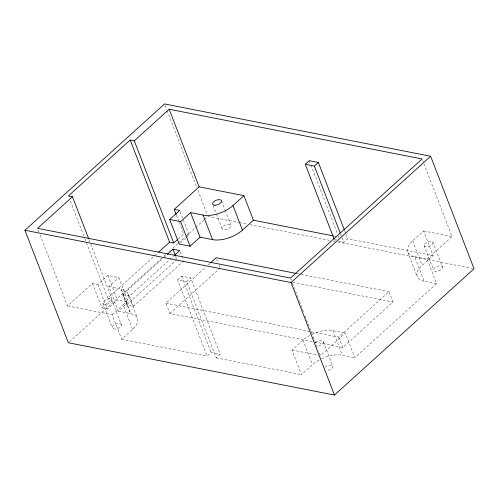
<?xml version="1.0" encoding="UTF-8"?>
<svg xmlns="http://www.w3.org/2000/svg" width="499" height="499" viewBox="0 0 499 499"><rect width="100%" height="100%" fill="white"/><g stroke="black" fill="none" stroke-linecap="round" stroke-linejoin="round"><path stroke-width="0.37" stroke-dasharray="2.5 1.87" d="M40.101 234.861L67.521 305.924L92.446 283.37L97.904 284.442L107.871 275.423L118.793 277.569L128.274 302.138L118.3 311.158L108.819 286.588L118.793 277.569M84.88 238.703L107.803 298.115L158.064 252.631M132.64 329.352L123.159 304.783A22.106 10.884 -21.1 0 0 121.213 289.158L130.694 313.728A22.106 10.884 -21.1 0 1 132.64 329.352L121.669 339.276L112.188 314.707L67.521 305.924M92.446 283.37L101.927 307.939L111.895 298.92L90.65 243.855M178.143 238.971L183.682 233.956L179.222 222.398M69.517 341.709L161.801 258.195M164.109 256.106L165.836 254.54M169.298 251.409L170.452 250.367M172.76 248.277L177.95 243.581M178.53 243.057L185.447 236.794M186.027 236.277L195.252 227.924M195.833 227.401L203.904 220.09M204.484 219.572L207.946 216.441L238.528 222.454M183.744 260.883L133.495 306.355L126.677 305.014L122.685 294.666L163.111 258.083M163.691 257.559L166.579 254.945M101.927 307.939L107.385 309.012L117.352 299.993L128.274 302.138M180.276 243.05L185.815 238.035M186.37 237.536L189.14 235.029L179.939 211.183M122.685 294.666L129.503 296.013L173.403 256.286M112.188 314.707L123.159 304.783M126.677 305.014L176.927 259.542M177.656 279.777L181.648 276.165L190.743 277.955L220.184 354.253L216.198 357.858L186.757 281.561L177.656 279.777L207.097 356.074L211.083 352.462L220.184 354.253M186.757 281.561L190.743 277.955M312.149 341.478L169.891 313.509L165.899 303.161L205.75 267.102M208.058 265.013L209.792 263.441M169.891 313.509L219.56 268.562M334.717 240.587L338.702 236.981L337.86 234.798M338.503 241.335L343.811 242.377L347.803 238.765L433.088 255.532L423.607 230.962L412.642 240.886A22.293 10.978 -21.1 0 0 414.607 256.648L424.088 281.218L436.594 283.682L427.113 259.112L414.607 256.648M319.004 360.11A22.293 10.978 -21.1 0 0 312.455 364.7L301.483 374.63L292.002 350.055L302.974 340.131A22.293 10.978 -21.1 0 1 309.523 335.54M311.22 331.735L338.752 337.149L389.002 291.672L392.994 302.02L342.744 347.491L315.212 342.077M436.594 283.682L354.839 357.664L345.358 333.089L320.433 355.65L318.755 351.296M427.113 259.112L452.038 236.551L422.659 160.416M424.088 281.218A22.293 10.978 -21.1 0 1 422.123 265.462L433.088 255.532M423.607 230.962L452.038 236.551M334.13 236.083L337.181 236.682M239.295 222.604L246.943 224.107M249.999 224.706L330.288 240.493M333.351 241.092L334.879 241.397M337.935 241.996L472.522 268.456M187.094 234.63L189.14 235.029M297.217 273.633L300.279 274.232M301.047 274.381L389.002 291.672M292.801 282.322L392.994 302.02M108.819 286.588L121.332 289.046M312.087 334.236A22.293 10.978 -21.1 0 1 332.852 330.631L345.358 333.089M165.899 303.161L310.453 331.586M107.803 298.115L111.895 298.92M118.3 311.158L130.813 313.622M321.568 358.806A22.293 10.978 -21.1 0 1 342.333 355.201L354.839 357.664M292.002 350.055L318.194 355.207M121.669 339.276L207.097 356.074M216.198 357.858L301.483 374.63M433.088 242.576A4.778 2.352 -21.1 0 1 426.558 246.805A4.778 2.352 -21.1 0 1 426.04 242.67A4.778 2.352 -21.1 0 1 433.088 242.576L442.569 267.152A4.778 2.352 -21.1 0 1 436.039 271.375A4.778 2.352 -21.1 0 1 435.521 267.239A4.778 2.352 -21.1 0 1 442.569 267.152M424.038 245.458L433.519 270.028M412.642 240.886L422.123 265.462M407.795 252.132L417.276 276.702M344.715 230.775L345.838 233.682M346.119 234.405L347.803 238.765M340.449 233.657L343.811 242.377M309.261 160.684L310.665 164.314M310.946 165.044L337.58 234.075M338.752 337.149L342.744 347.491M332.852 330.631L342.333 355.201M323.421 341.821L332.902 366.391M290.774 278.785L291.335 280.232M292.458 283.133L299.169 300.535M299.45 301.259L302.251 308.513M302.525 309.237L303.928 312.867M305.045 315.767L312.879 336.07M313.16 336.794L317.638 348.396M302.974 340.131L312.455 364.7M221.568 200.997L224.918 209.667M225.192 210.391L231.049 225.567A4.778 2.352 -21.1 0 1 224.519 229.796A4.778 2.352 -21.1 0 1 224.001 225.654A4.778 2.352 -21.1 0 1 231.049 225.567M213.073 205.32L216.142 213.266M216.423 213.99L221.999 228.442M165.088 105.389L166.772 109.743M167.053 110.466L196.737 187.406M197.86 190.312L207.104 214.264M216.678 259.075L218.007 262.518M219.073 265.281L220.14 268.038M176.428 215.169L178.941 221.675M180.289 251.92L183.482 260.191M175.592 256.093L176.658 258.85M181.648 276.165L211.083 352.462M129.503 296.013L133.495 306.355M127.962 293.637L137.443 318.206M121.213 289.158L130.694 313.728M107.871 275.423L117.352 299.993M88.972 239.508L90.369 243.125M111.901 300.242A4.778 2.352 -21.1 0 1 105.364 304.465A4.778 2.352 -21.1 0 1 104.852 300.329A4.778 2.352 -21.1 0 1 111.901 300.242L121.382 324.812A4.778 2.352 -21.1 0 1 114.845 329.041A4.778 2.352 -21.1 0 1 114.333 324.899A4.778 2.352 -21.1 0 1 121.382 324.812M70.34 201.022L84.599 237.979M97.904 284.442L107.385 309.012M102.844 303.118L112.325 327.687M38.142 229.783L38.978 231.96M324.961 367.164A4.778 2.352 -21.1 0 1 331.055 365.081A4.778 2.352 -21.1 0 1 332.253 368.025A4.778 2.352 -21.1 0 1 326.371 370.62M315.48 342.595A4.778 2.352 -21.1 0 1 321.574 340.511A4.778 2.352 -21.1 0 1 322.772 343.455A4.778 2.352 -21.1 0 1 316.89 346.05"/><path stroke-width="0.75" d="M24.95 230.245L164.533 103.935L430.637 156.249L474.05 268.755L334.467 395.065L68.363 342.751L24.95 230.245L291.054 282.559L430.637 156.249M72.474 196.756L37.581 228.336L290.499 278.055L422.104 158.963L169.186 109.244L134.293 140.818L130.195 140.013L68.382 195.951L72.474 196.756L88.691 238.784M176.153 214.445L174.201 209.387L199.126 186.832L243.93 195.639L253.411 220.209L333.369 235.933M253.411 220.209L242.445 230.133A22.293 10.978 -21.1 0 1 212.568 239.639L200.055 237.175L190.088 246.2L179.172 244.055L169.691 219.485L179.659 210.459L174.201 209.387M169.691 219.485L180.607 221.631L190.574 212.605L203.087 215.069A22.293 10.978 -21.1 0 0 232.964 205.563L243.93 195.639M158.638 252.107L169.616 242.177L173.708 242.982L177.588 239.47M167.159 254.421L172.935 249.194L179.752 250.535L174.556 255.245M334.155 239.133L305.276 164.29L309.261 160.684L318.362 162.468L344.435 230.045M305.276 164.29L314.37 166.08L318.362 162.468M210.372 262.917L216.148 257.69L296.456 273.483M314.37 166.08L340.168 232.927M291.054 282.559L334.467 395.065M232.964 205.563L242.445 230.133M169.186 109.244L199.126 186.832M203.087 215.069L212.568 239.639M190.574 212.605L200.055 237.175M180.607 221.631L190.088 246.2M134.293 140.818L173.708 242.982M172.935 249.194L175.33 255.407M130.195 140.013L169.616 242.177M215.038 205.226A4.778 2.352 -21.1 0 0 221.568 200.997A4.778 2.352 -21.1 0 0 214.52 201.085A4.778 2.352 -21.1 0 0 215.038 205.226"/></g></svg>
